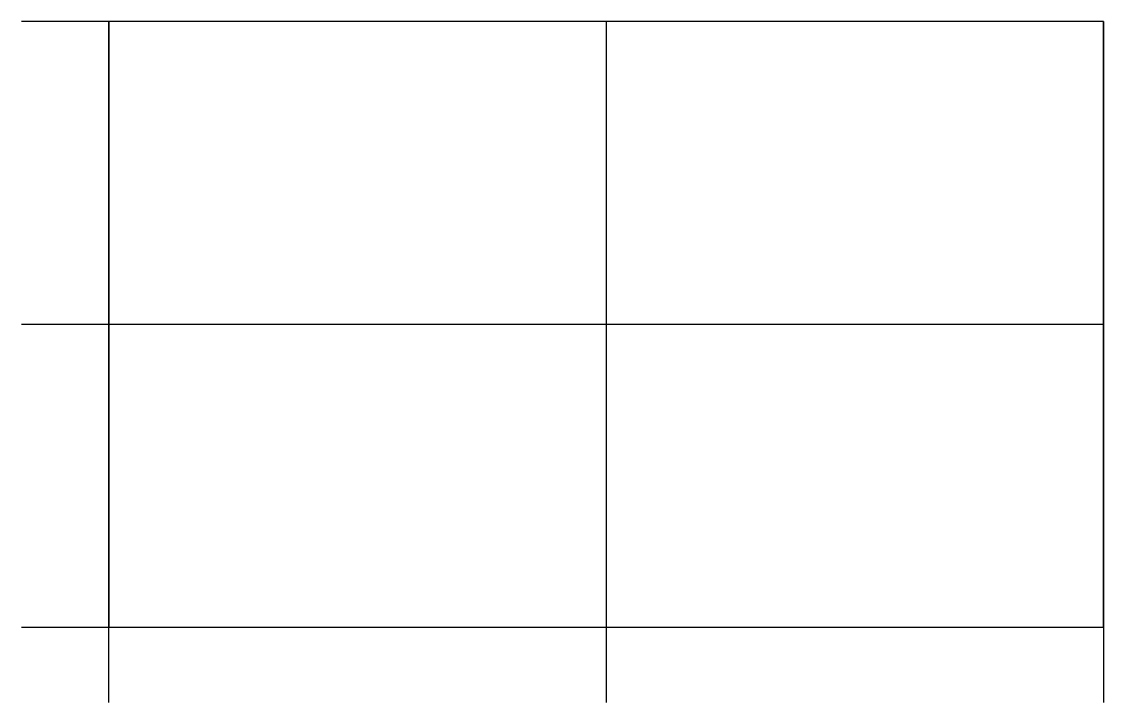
# Model space of a CAD drawing. Extents: x -4 to 46, y -3.5 to 28.
import ezdxf

# ---------------------------------------------------------------- set-up
doc = ezdxf.new("R2010")
doc.units = 0
doc.layers.get('0').update_dxf_attribs({"linetype": 'CONTINUOUS'})

msp = doc.modelspace()

# ---------------------------------------------------------------- linework, layer by layer
at = {"linetype": 'CONTINUOUS'}
for p, q in [((46, 28), (-4.03, 28)), ((0, -3.48), (0, 28)), ((46, 28), (0, 28)), ((0, 28), (0, 0)), ((23, 28), (23, -3.48)), ((46, 28), (46, -3.48)), ((46, 0), (46, 28)), ((46, 14), (-4.03, 14)), ((-4.03, 0), (46, 0)), ((0, 0), (46, 0))]:
    msp.add_line(p, q, dxfattribs=at)

doc.saveas('drawing.dxf')
